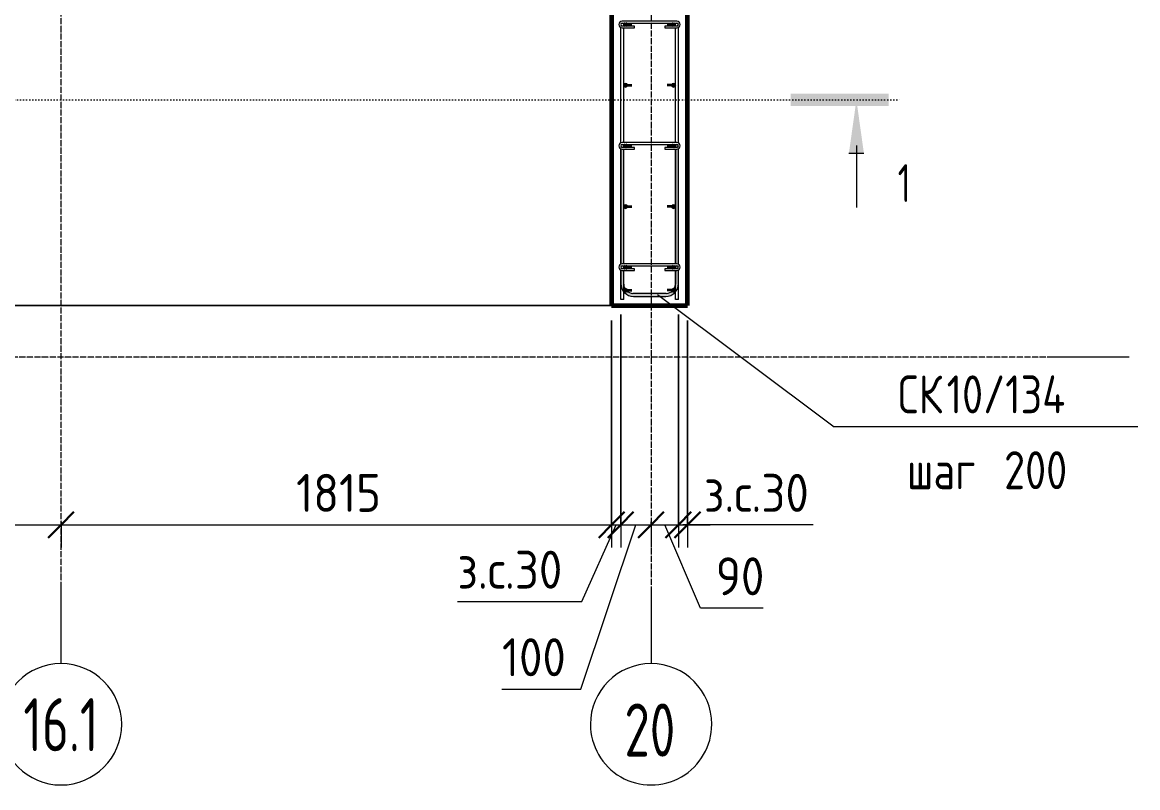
# Model space of a CAD drawing. Header units: millimetres. Extents: x 56549 to 83419, y -3049 to 32998.
# Drawn here: x 79682 to 83359, y 26061 to 28583 of the extents above; entities that cross this region are included whole.
import ezdxf

# ---------------------------------------------------------------- set-up
doc = ezdxf.new("R2010")
doc.units = ezdxf.units.MM
doc.linetypes.add('02 Штрихпунктирная _20 мм_', pattern=[25, 20, -2.5, 0, -2.5])
doc.linetypes.add('04 Пунктир 10мм', pattern=[10, 0, -10])
for name, color, linetype, lineweight in [('AA_Dim', 7, 'Continuous', 9), ('AA_Dim-50', 7, 'Continuous', 9), ('AA_Linii', 7, 'Continuous', 9), ('AA_Oformlenie', 7, 'Continuous', 9), ('AA_Razrez', 7, 'Continuous', 9), ('AA_Vinoska', 7, 'Continuous', 9), ('AF_Stena_Опалубка', 253, 'Continuous', 20), ('KR_Armatura', 7, 'Continuous', 20), ('KR_Armatura_Tonkie', 7, 'Continuous', 20), ('KR_Fundament', 7, 'Continuous', 20), ('Оси', 7, 'Continuous', 9)]:
    doc.layers.add(name, color=color, linetype=linetype, lineweight=lineweight)
doc.styles.add('GOST Common_1', font='GOST_Common.ttf', dxfattribs={"width": 0.85, "height": 125})
doc.styles.add('ISOCPEUR', font='isocpeur.TTF', dxfattribs={"width": 0.7, "height": 175})
doc.styles.add('ISOCPEUR_1', font='isocpeur.TTF', dxfattribs={"width": 0.7, "height": 125})
doc.styles.add('ISOCPEUR_2', font='isocpeur.TTF', dxfattribs={"width": 0.9, "height": 125})
doc.dimstyles.new('00_Точн_3_знака__прозр_', dxfattribs={"dimscale": 304.8, "dimtxt": 125.344371, "dimasz": 0.278871, "dimexe": 0.246063, "dimexo": 0.164042, "dimgap": 0.016404, "dimtad": 1, "dimdec": 3, "dimrnd": 0.001, "dimdsep": 46, "dimtxsty": 'ISOCPEUR_2', "dimblk1": 'OBLIQUE', "dimblk2": 'OBLIQUE', "dimsah": 1, "dimcen": 0.09, "dimdle": 0.246063, "dimazin": 0, "dimtfac": 1, "dimtdec": 4, "dimtix": 1, "dimtmove": 0, "dimatfit": 3, "dimfxl": 1, "dimtvp": 1, "dimtolj": 1, "dimtzin": 0, "dimlwd": 18, "dimlwe": 18, "dimarcsym": 2})
doc.dimstyles.new('00_Точн_3_знака__прозр__1', dxfattribs={"dimscale": 304.8, "dimtxt": 125.344371, "dimasz": 0.278871, "dimexe": 0.246063, "dimexo": 0.164042, "dimgap": 0.016404, "dimtad": 1, "dimdec": 3, "dimrnd": 0.001, "dimdsep": 46, "dimtxsty": 'ISOCPEUR_2', "dimblk1": 'OBLIQUE', "dimblk2": 'OBLIQUE', "dimsah": 1, "dimcen": 0.09, "dimdle": 0.246063, "dimazin": 0, "dimtfac": 1, "dimtdec": 4, "dimtix": 1, "dimtmove": 1, "dimatfit": 3, "dimfxl": 1, "dimtvp": 1, "dimtolj": 1, "dimtzin": 0, "dimlwd": 18, "dimlwe": 18, "dimarcsym": 2})

# ---------------------------------------------------------------- blocks, each defined once
blk = doc.blocks.new('351_Ряд стержней П переменный шаг _НесАрм_РабПлоск_ - Тип 1-3766031-Схема армирования вертикальных конструкций входной группы в осях 18-20_Н-А_1')
at = {"layer": 'KR_Armatura_Tonkie'}
for points in [[(-6, 932), (-3, 932.8), (-1, 935), (-0.2, 936.4), (0, 938), (-0.8, 941), (-1.8, 942.2), (-4.4, 943.8), (-7.6, 943.8), (-10.2, 942.2), (-11.8, 939.6), (-11.8, 937.2), (-11.2, 935), (-9, 932.8), (-7.6, 932.4)], [(152, 932), (154.6, 932.8), (156.2, 933.8), (157.8, 936.4), (157.8, 939.6), (156.2, 942.2), (153.6, 943.8), (150.4, 943.8), (149, 943.2), (146.8, 941), (146.2, 939.6), (146.2, 936.4), (146.8, 935), (149, 932.8), (150.4, 932.2)], [(-2.7, 733), (-1, 735), (-0.2, 736.4), (0, 738), (-0.8, 741), (-3.1, 743), (-9.3, 743), (-11, 741), (-11.8, 739.6), (-11.8, 737.2), (-11.2, 735), (-9.2, 733), (-3.7, 733)], [(154.4, 733), (154.9, 733), (156.2, 733.8), (157.8, 736.4), (157.8, 739.6), (156.1, 742.3), (154.6, 743), (148.8, 743), (146.8, 741), (146.2, 739.6), (146.2, 736.4), (146.8, 735), (148.9, 733), (153.4, 733)], [(-6, 532), (-3, 532.8), (-1, 535), (-0.2, 536.4), (0, 538), (-0.8, 541), (-1.8, 542.2), (-4.4, 543.8), (-7.6, 543.8), (-10.2, 542.2), (-11.8, 539.6), (-11.8, 537.2), (-11.2, 535), (-9, 532.8), (-7.6, 532.4)], [(152, 532), (154.6, 532.8), (156.2, 533.8), (157.8, 536.4), (157.8, 539.6), (156.2, 542.2), (153.6, 543.8), (150.4, 543.8), (149, 543.2), (146.8, 541), (146.2, 539.6), (146.2, 536.4), (146.8, 535), (149, 532.8), (150.4, 532.2)], [(-2.7, 333), (-1, 335), (-0.2, 336.4), (0, 338), (-0.8, 341), (-3.1, 343), (-9.3, 343), (-11, 341), (-11.8, 339.6), (-11.8, 337.2), (-11.2, 335), (-9.2, 333), (-3.7, 333)], [(154.4, 333), (154.9, 333), (156.2, 333.8), (157.8, 336.4), (157.8, 339.6), (156.1, 342.3), (154.6, 343), (148.8, 343), (146.8, 341), (146.2, 339.6), (146.2, 336.4), (146.8, 335), (148.9, 333), (153.4, 333)], [(-6, 132), (-3, 132.8), (-1, 135), (-0.2, 136.4), (0, 138), (-0.8, 141), (-1.8, 142.2), (-4.4, 143.8), (-7.6, 143.8), (-10.2, 142.2), (-11.8, 139.6), (-11.8, 137.2), (-11.2, 135), (-9, 132.8), (-7.6, 132.4)], [(152, 132), (154.6, 132.8), (156.2, 133.8), (157.8, 136.4), (157.8, 139.6), (156.2, 142.2), (153.6, 143.8), (150.4, 143.8), (149, 143.2), (146.8, 141), (146.2, 139.6), (146.2, 136.4), (146.8, 135), (149, 132.8), (150.4, 132.2)], [(-2.7, -67), (-1, -65), (-0.2, -63.6), (0, -62), (-0.8, -59), (-3.1, -57), (-9.3, -57), (-11, -59), (-11.8, -60.4), (-11.8, -62.8), (-11.2, -65), (-9.2, -67), (-3.7, -67)], [(154.4, -67), (154.9, -67), (156.2, -66.2), (157.8, -63.6), (157.8, -60.4), (156.1, -57.7), (154.6, -57), (148.8, -57), (146.8, -59), (146.2, -60.4), (146.2, -63.6), (146.8, -65), (148.9, -67), (153.4, -67)], [(-6, -268), (-3, -267.2), (-1, -265), (-0.2, -263.6), (0, -262), (-0.8, -259), (-1.8, -257.8), (-4.4, -256.2), (-7.6, -256.2), (-10.2, -257.8), (-11.8, -260.4), (-11.8, -262.8), (-11.2, -265), (-9, -267.2), (-7.6, -267.6)], [(152, -268), (154.6, -267.2), (156.2, -266.2), (157.8, -263.6), (157.8, -260.4), (156.2, -257.8), (153.6, -256.2), (150.4, -256.2), (149, -256.8), (146.8, -259), (146.2, -260.4), (146.2, -263.6), (146.8, -265), (149, -267.2), (150.4, -267.8)], [(-2.7, -467), (-1, -465), (-0.2, -463.6), (0, -462), (-0.8, -459), (-3.1, -457), (-9.3, -457), (-11, -459), (-11.8, -460.4), (-11.8, -462.8), (-11.2, -465), (-9.2, -467), (-3.7, -467)], [(154.4, -467), (154.9, -467), (156.2, -466.2), (157.8, -463.6), (157.8, -460.4), (156.1, -457.7), (154.6, -457), (148.8, -457), (146.8, -459), (146.2, -460.4), (146.2, -463.6), (146.8, -465), (148.9, -467), (153.4, -467)], [(-6, -668), (-3, -667.2), (-1, -665), (-0.2, -663.6), (0, -662), (-0.8, -659), (-1.8, -657.8), (-4.4, -656.2), (-7.6, -656.2), (-10.2, -657.8), (-11.8, -660.4), (-11.8, -662.8), (-11.2, -665), (-9, -667.2), (-7.6, -667.6)], [(152, -668), (154.6, -667.2), (156.2, -666.2), (157.8, -663.6), (157.6, -660), (156.1, -657.7), (153.6, -656.2), (150.4, -656.2), (149, -656.8), (146.8, -659), (146.2, -660.4), (146.2, -663.6), (146.8, -665), (149, -667.2), (150.4, -667.8)], [(-2.7, -867), (-1, -865), (-0.2, -863.6), (0, -862), (-0.8, -859), (-3.1, -857), (-9.3, -857), (-11, -859), (-11.8, -860.4), (-11.8, -862.8), (-11.2, -865), (-9.2, -867), (-3.7, -867)], [(154.4, -867), (154.9, -867), (156.2, -866.2), (157.8, -863.6), (157.8, -860.4), (156.1, -857.7), (154.6, -857), (148.8, -857), (146.8, -859), (146.2, -860.4), (146.2, -863.6), (146.8, -865), (148.9, -867), (153.4, -867)], [(-6, -944), (-3, -943.2), (-1, -941), (-0.2, -939.6), (0, -938), (-0.8, -935), (-1.8, -933.8), (-4.4, -932.2), (-7.6, -932.2), (-10.2, -933.8), (-11.8, -936.4), (-11.8, -938.8), (-11.2, -941), (-9, -943.2), (-7.6, -943.6)], [(152, -944), (154.6, -943.2), (156.2, -942.2), (157.8, -939.6), (157.8, -936.4), (156.1, -933.7), (153.6, -932.2), (150.4, -932.2), (149, -932.8), (146.8, -935), (146.2, -936.4), (146.2, -939.6), (146.8, -941), (149, -943.2), (150.4, -943.8)]]:
    blk.add_hatch(color=256, dxfattribs=at).paths.add_polyline_path(points)
at = {"layer": 'KR_Armatura'}
for centre in [(-6, 938), (152, 938), (-6, 538), (152, 538), (-6, 138), (152, 138), (-6, -262), (152, -262), (-6, -662), (152, -662), (-6, -938), (152, -938)]:
    blk.add_circle(centre, 6, dxfattribs=at)
for centre, start, end in [((-6, 738), 105, 255), ((-6, 738), 285, 75), ((152, 738), 105, 255), ((152, 738), 285, 75), ((-6, 338), 105, 255), ((-6, 338), 285, 75), ((152, 338), 105, 255), ((152, 338), 285, 75), ((-6, -62), 105, 255), ((-6, -62), 285, 75), ((152, -62), 105, 255), ((152, -62), 285, 75), ((-6, -462), 105, 255), ((-6, -462), 285, 75), ((152, -462), 105, 255), ((152, -462), 285, 75), ((-6, -862), 105, 255), ((-6, -862), 285, 75), ((152, -862), 105, 255), ((152, -862), 285, 75)]:
    blk.add_arc(centre, 6, start, end, dxfattribs=at)
at = {"layer": 'KR_Armatura_Tonkie', "lineweight": 35}
for p, q in [((0, 938), (15, 938)), ((146, 938), (131, 938)), ((0, 738), (15, 738)), ((146, 738), (131, 738)), ((0, 538), (15, 538)), ((146, 538), (131, 538)), ((0, 338), (15, 338)), ((146, 338), (131, 338)), ((0, 138), (15, 138)), ((146, 138), (131, 138)), ((0, -62), (15, -62)), ((146, -62), (131, -62)), ((0, -262), (15, -262)), ((146, -262), (131, -262)), ((0, -462), (15, -462)), ((146, -462), (131, -462)), ((0, -662), (15, -662)), ((146, -662), (131, -662)), ((0, -862), (15, -862)), ((146, -862), (131, -862)), ((0, -938), (15, -938)), ((146, -938), (131, -938))]:
    blk.add_line(p, q, dxfattribs=at)
at = {"layer": 'KR_Armatura_Tonkie'}
for centre, start, end in [((-6, 938), 360, 180), ((-6, 938), 180, 0), ((152, 938), 0, 180), ((152, 938), 180, 360), ((-6, 738), 123.0857, 180), ((-6, 738), 180, 236.9143), ((-6, 738), 360, 56.9143), ((-6, 738), 303.0857, 0), ((152, 738), 123.0857, 180), ((152, 738), 180, 236.9143), ((152, 738), 0, 56.9143), ((152, 738), 303.0857, 360), ((-6, 538), 360, 180), ((-6, 538), 180, 0), ((152, 538), 0, 180), ((152, 538), 180, 360), ((-6, 338), 123.0857, 180), ((-6, 338), 180, 236.9143), ((-6, 338), 360, 56.9143), ((-6, 338), 303.0857, 0), ((152, 338), 123.0857, 180), ((152, 338), 180, 236.9143), ((152, 338), 0, 56.9143), ((152, 338), 303.0857, 360), ((-6, 138), 360, 180), ((-6, 138), 180, 360), ((152, 138), 360, 180), ((152, 138), 180, 360), ((-6, -62), 123.0857, 180), ((-6, -62), 180, 236.9143), ((-6, -62), 360, 56.9143), ((-6, -62), 303.0857, 360), ((152, -62), 123.0857, 180), ((152, -62), 180, 236.9143), ((152, -62), 360, 56.9143), ((152, -62), 303.0857, 360), ((-6, -262), 360, 180), ((152, -262), 0, 180), ((-6, -262), 180, 0), ((152, -262), 180, 360), ((-6, -462), 123.0857, 180), ((-6, -462), 180, 236.9143), ((-6, -462), 360, 56.9143), ((-6, -462), 303.0857, 0), ((152, -462), 123.0857, 180), ((152, -462), 180, 236.9143), ((152, -462), 360, 56.9143), ((152, -462), 303.0857, 360), ((-6, -662), 360, 180), ((152, -662), 0, 180), ((-6, -662), 180, 0), ((152, -662), 180, 360), ((-6, -862), 123.0857, 180), ((-6, -862), 180, 236.9143), ((-6, -862), 360, 56.9143), ((-6, -862), 303.0857, 0), ((152, -862), 123.0857, 180), ((152, -862), 180, 236.9143), ((152, -862), 0, 56.9143), ((152, -862), 303.0857, 360), ((-6, -938), 360, 180), ((-6, -938), 180, 0), ((152, -938), 0, 180), ((152, -938), 180, 360)]:
    blk.add_arc(centre, 6, start, end, dxfattribs=at)
blk = doc.blocks.new('079_Шпилька _ЭлУзла_ - d6 А240-3740167-Схема армирования вертикальных конструкций входной группы в осях 18-20_Н-А_1')
at = {"layer": 'AA_Oformlenie'}
for p, q in [((40, 11), (0, 11)), ((0, 5), (40, 5)), ((40, 5), (40, 11)), ((180, 11), (140, 11)), ((140, 11), (140, 5)), ((140, 5), (180, 5)), ((180, -5), (0, -5)), ((0, -11), (180, -11))]:
    blk.add_line(p, q, dxfattribs=at)
for centre, radius, start, end in [((0, 0), 11, 90, 270), ((0, 0), 5, 90, 270), ((180, 0), 11, 270, 90), ((180, 0), 5, 270, 90)]:
    blk.add_arc(centre, radius, start, end, dxfattribs=at)
blk = doc.blocks.new('079_Шпилька _ЭлУзла_ - d6 А240-V14-Схема армирования вертикальных конструкций входной группы в осях 18-20_Н-А_1')
at = {"layer": 'AA_Oformlenie'}
for p, q in [((40, 11), (0, 11)), ((0, 5), (40, 5)), ((40, 5), (40, 11)), ((180, 11), (140, 11)), ((140, 11), (140, 5)), ((140, 5), (180, 5)), ((180, -5), (0, -5)), ((0, -11), (180, -11))]:
    blk.add_line(p, q, dxfattribs=at)
for centre, radius, start, end in [((0, 0), 11, 90, 270), ((0, 0), 5, 90, 270), ((180, 0), 11, 270, 90), ((180, 0), 5, 270, 90)]:
    blk.add_arc(centre, radius, start, end, dxfattribs=at)
blk = doc.blocks.new('Ось сетки - d_4мм-2765513-Схема армирования вертикальных конструкций входной группы в осях 18-20_Н-А_1')
at = {"layer": 'Оси'}
for start, end in [(360, 180), (360, 180), (180, 360), (180, 360)]:
    blk.add_arc((0, 0), 4, start, end, dxfattribs=at)
blk = doc.blocks.new('Разрез - Номер узла_ сзади-394133-Схема армирования вертикальных конструкций входной группы в осях 18-20_Н-А_1')
at = {"layer": 'AA_Razrez'}
for points in [[(7.329, 0.404), (7.329, -0.394), (0.873, -0.394), (0.873, 0.404)], [(3.497, -3.533), (2.503, -3.533), (3, 0)]]:
    blk.add_hatch(color=256, dxfattribs=at).paths.add_polyline_path(points)
for p, q in [((2.503, -3.533), (3.497, -3.533)), ((3, -3), (3, -7.096))]:
    blk.add_line(p, q, dxfattribs=at)
blk = doc.blocks.new('010_Текст с выноской - Текст 2 строки-3757626-Схема армирования вертикальных конструкций входной группы в осях 18-20_Н-А_1')
at = {"layer": 'AA_Vinoska'}
blk.add_line((-10, 0), (10, 0), dxfattribs=at)
blk = doc.blocks.new('DIMBLOCK72-Схема армирования вертикальных конструкций входной группы в осях 18-20_Н-А_1')
at = {"layer": 'AA_Dim-50', "lineweight": 18}
for p, q in [((78324.8, 27600), (78324.8, 26851.9)), ((78324.8, 26926.9), (78324.8, 27600)), ((78324.8, 26926.9), (79809.8, 26926.9)), ((79809.8, 26937), (79809.8, 26851.9)), ((79809.8, 26926.9), (79809.8, 26937))]:
    blk.add_line(p, q, dxfattribs=at)
at = {"layer": 'AA_Dim-50', "lineweight": 30}
for p, q in [((78324.8, 26926.9), (78367.3, 26969.4)), ((79809.8, 26926.9), (79852.3, 26969.4)), ((78324.8, 26926.9), (78282.3, 26884.4)), ((79809.8, 26926.9), (79767.3, 26884.4))]:
    blk.add_line(p, q, dxfattribs=at)
at = {"layer": 'AA_Dim-50', "color": 0, "lineweight": 18, "insert": (78918.3, 27094.7), "char_height": 125, "width": 357.586, "attachment_point": 1, "line_spacing_factor": 1.135194, "style": 'ISOCPEUR_2'}
blk.add_mtext('1485', dxfattribs=at)
blk = doc.blocks.new('_Oblique')
at = {"color": 0, "linetype": 'ByBlock', "lineweight": -2}
blk.add_line((-0.5, -0.5), (0.5, 0.5), dxfattribs=at)
blk = doc.blocks.new('DIMBLOCK73-Схема армирования вертикальных конструкций входной группы в осях 18-20_Н-А_1')
at = {"layer": 'AA_Dim-50', "lineweight": 18}
for p, q in [((81624.8, 27600), (81624.8, 26851.9)), ((81624.8, 26926.9), (81624.8, 27600)), ((79809.8, 26937), (79809.8, 26851.9)), ((79809.8, 26926.9), (79809.8, 26937)), ((79809.8, 26926.9), (81624.8, 26926.9))]:
    blk.add_line(p, q, dxfattribs=at)
at = {"layer": 'AA_Dim-50', "lineweight": 30}
for p, q in [((79809.8, 26926.9), (79852.3, 26969.4)), ((81624.8, 26926.9), (81667.3, 26969.4)), ((79809.8, 26926.9), (79767.3, 26884.4)), ((81624.8, 26926.9), (81582.3, 26884.4))]:
    blk.add_line(p, q, dxfattribs=at)
at = {"layer": 'AA_Dim-50', "color": 0, "lineweight": 18, "insert": (80584.9, 27094.7), "char_height": 125, "width": 317.854, "attachment_point": 1, "line_spacing_factor": 1.135194, "style": 'ISOCPEUR_2'}
blk.add_mtext('1815', dxfattribs=at)
blk = doc.blocks.new('DIMBLOCK74-Схема армирования вертикальных конструкций входной группы в осях 18-20_Н-А_1')
at = {"layer": 'AA_Dim-50', "lineweight": 18}
for p, q in [((81654.8, 27620), (81654.8, 26851.9)), ((81654.8, 26926.9), (81654.8, 27620)), ((81624.8, 27600), (81624.8, 26851.9)), ((81624.8, 26926.9), (81624.8, 27600)), ((81526, 26673.8), (81639.8, 26926.9)), ((81624.8, 26926.9), (81654.8, 26926.9)), ((81116.5, 26673.8), (81526, 26673.8))]:
    blk.add_line(p, q, dxfattribs=at)
at = {"layer": 'AA_Dim-50', "lineweight": 30}
for p, q in [((81624.8, 26926.9), (81667.3, 26969.4)), ((81654.8, 26926.9), (81697.3, 26969.4)), ((81624.8, 26926.9), (81582.3, 26884.4)), ((81654.8, 26926.9), (81612.3, 26884.4))]:
    blk.add_line(p, q, dxfattribs=at)
at = {"layer": 'AA_Dim-50', "color": 0, "lineweight": 18, "insert": (81116.5, 26841.6), "char_height": 125, "width": 431.374, "attachment_point": 1, "line_spacing_factor": 1.135194, "style": 'ISOCPEUR_2'}
blk.add_mtext('з.с.30', dxfattribs=at)
blk = doc.blocks.new('DIMBLOCK75-Схема армирования вертикальных конструкций входной группы в осях 18-20_Н-А_1')
at = {"layer": 'AA_Dim-50', "lineweight": 18}
for p, q in [((81654.8, 27620), (81654.8, 26851.9)), ((81654.8, 26926.9), (81654.8, 27620)), ((81523.7, 26385.2), (81704.8, 26926.9)), ((81654.8, 26926.9), (81754.8, 26926.9)), ((81754.8, 26937), (81754.8, 26851.9)), ((81754.8, 26926.9), (81754.8, 26937)), ((81263.2, 26385.2), (81523.7, 26385.2))]:
    blk.add_line(p, q, dxfattribs=at)
at = {"layer": 'AA_Dim-50', "lineweight": 30}
for p, q in [((81654.8, 26926.9), (81697.3, 26969.4)), ((81754.8, 26926.9), (81797.3, 26969.4)), ((81654.8, 26926.9), (81612.3, 26884.4)), ((81754.8, 26926.9), (81712.3, 26884.4))]:
    blk.add_line(p, q, dxfattribs=at)
at = {"layer": 'AA_Dim-50', "color": 0, "lineweight": 18, "insert": (81263.2, 26553), "char_height": 125, "width": 252.581, "attachment_point": 1, "line_spacing_factor": 1.135194, "style": 'ISOCPEUR_2'}
blk.add_mtext('100', dxfattribs=at)
blk = doc.blocks.new('DIMBLOCK76-Схема армирования вертикальных конструкций входной группы в осях 18-20_Н-А_1')
at = {"layer": 'AA_Dim-50', "lineweight": 18}
for p, q in [((81844.8, 27620), (81844.8, 26851.9)), ((81844.8, 26926.9), (81844.8, 27620)), ((81754.8, 26937), (81754.8, 26851.9)), ((81754.8, 26926.9), (81754.8, 26937)), ((81754.8, 26926.9), (81844.8, 26926.9)), ((81918.1, 26651.9), (81799.8, 26926.9)), ((82124.2, 26651.9), (81918.1, 26651.9))]:
    blk.add_line(p, q, dxfattribs=at)
at = {"layer": 'AA_Dim-50', "lineweight": 30}
for p, q in [((81754.8, 26926.9), (81797.3, 26969.4)), ((81844.8, 26926.9), (81887.3, 26969.4)), ((81754.8, 26926.9), (81712.3, 26884.4)), ((81844.8, 26926.9), (81802.3, 26884.4))]:
    blk.add_line(p, q, dxfattribs=at)
at = {"layer": 'AA_Dim-50', "color": 0, "lineweight": 18, "insert": (81968.1, 26819.8), "char_height": 125, "width": 187.307, "attachment_point": 1, "line_spacing_factor": 1.135194, "style": 'ISOCPEUR_2'}
blk.add_mtext('90', dxfattribs=at)
blk = doc.blocks.new('DIMBLOCK77-Схема армирования вертикальных конструкций входной группы в осях 18-20_Н-А_1')
at = {"layer": 'AA_Dim-50', "lineweight": 18}
for p, q in [((81844.8, 27620), (81844.8, 26851.9)), ((81844.8, 26926.9), (81844.8, 27620)), ((81874.8, 27600), (81874.8, 26851.9)), ((81874.8, 26926.9), (81874.8, 27600)), ((81844.8, 26926.9), (81949.8, 26926.9)), ((81879.1, 26926.9), (81859.8, 26926.9)), ((82288.6, 26926.9), (81879.1, 26926.9))]:
    blk.add_line(p, q, dxfattribs=at)
at = {"layer": 'AA_Dim-50', "lineweight": 30}
for p, q in [((81844.8, 26926.9), (81887.3, 26969.4)), ((81874.8, 26926.9), (81917.3, 26969.4)), ((81844.8, 26926.9), (81802.3, 26884.4)), ((81874.8, 26926.9), (81832.3, 26884.4))]:
    blk.add_line(p, q, dxfattribs=at)
at = {"layer": 'AA_Dim-50', "color": 0, "lineweight": 18, "insert": (81929.1, 27094.7), "char_height": 125, "width": 431.374, "attachment_point": 1, "line_spacing_factor": 1.135194, "style": 'ISOCPEUR_2'}
blk.add_mtext('з.с.30', dxfattribs=at)

msp = doc.modelspace()

# ---------------------------------------------------------------- hatches: boundary and pattern name
at = {"layer": 'AA_Oformlenie'}
h = msp.add_hatch(color=250, dxfattribs=at)
h.paths.add_polyline_path([(81696.642, 27680), (81804.8383, 27680.2083), (81814.0183, 27681.4169), (81824.0472, 27685.571), (81833.0809, 27692.7288), (81839.5829, 27701.5529), (81843.6077, 27712.2354), (81844.8383, 27721.5822), (81844.8383, 27766.2666), (81841.1324, 27765.1704), (81839.8383, 27765), (81834.8383, 27765), (81834.8383, 27720), (81833.816, 27712.2354), (81831.0024, 27705.4427), (81833.816, 27703.2846), (81834.6338, 27701.5529), (81834.6338, 27698.4471), (81832.9251, 27695.6674), (81828.9844, 27694.0192), (81827.2854, 27694.2044), (81824.8848, 27695.7574), (81823.6421, 27696.938), (81819.8383, 27694.0192), (81812.6028, 27691.0222), (81803.2561, 27690), (81694.6476, 27690.0251), (81685.8224, 27691.5405), (81679.8383, 27694.0192), (81675.7983, 27697), (81675.0809, 27695.7574), (81673.6251, 27694.7467), (81670.7665, 27694.0192), (81667.0823, 27695.5598), (81665.6421, 27697), (81664.957, 27700.9018), (81665.6421, 27702.5911), (81667.5826, 27705), (81668.4433, 27706), (81665.8605, 27712.2354), (81664.8383, 27721.8037), (81664.8383, 27765), (81656.9913, 27765.3748), (81654.8383, 27766.2666), (81655.0757, 27720), (81656.6908, 27709.9505), (81660.4389, 27700.9018), (81668.8575, 27690.8818), (81675.7401, 27685.6006), (81687.0737, 27681.2597), (81694.8383, 27680.2375)])
h.paths.add_polyline_path([(81839.8383, 27771), (81842.4523, 27771.7574), (81844.1684, 27773.5), (81844.8383, 27776), (81843.9021, 27778.847), (81842.3383, 27780.3301), (81839.8383, 27781), (81834.8383, 27780.8296), (81834.8383, 27771)])
h.paths.add_polyline_path([(81661.2594, 27771), (81664.8383, 27771), (81664.8383, 27781), (81658.5442, 27780.8296), (81656.0923, 27779.2612), (81655.0086, 27777.2941), (81655.0086, 27774.7059), (81656.3027, 27772.4645), (81658.5442, 27771.1704), (81659.8383, 27771)])
h.paths.add_polyline_path([(81844.8383, 27785.7334), (81844.8383, 28166.2666), (81841.1324, 28165.1704), (81839.8383, 28165), (81834.8383, 28165), (81834.8383, 27787), (81842.6853, 27786.6252), (81843.4261, 27786.3183)])
h.paths.add_polyline_path([(81654.8383, 27785.7334), (81658.5442, 27786.8296), (81659.8383, 27787), (81664.8383, 27787), (81664.5109, 28165), (81656.9913, 28165.3748), (81654.8383, 28166.2666), (81654.8383, 27786.6252)])
h.paths.add_polyline_path([(81835.0346, 28171), (81841.1324, 28171.1704), (81843.3738, 28172.4645), (81844.6679, 28174.7059), (81844.5607, 28177.5529), (81843.3738, 28179.5355), (81842.3383, 28180), (81834.8383, 28180), (81834.8383, 28171)])
h.paths.add_polyline_path([(81659.8383, 28171), (81664.8383, 28171), (81664.8383, 28180), (81656.3027, 28179.5355), (81655.0086, 28177.2941), (81655.0086, 28174.7059), (81656.3027, 28172.4645), (81658.5442, 28171.1704)])

# ---------------------------------------------------------------- linework, layer by layer
at = {"layer": 'AA_Linii'}
for p, q in [((81654.8383, 28166.2666), (81654.8383, 27785.7334)), ((81664.8383, 28180), (81656.908, 28180)), ((81664.8383, 28171), (81664.8383, 28180)), ((81664.8383, 27787), (81664.8383, 28165)), ((81842.7685, 28180), (81834.8383, 28180)), ((81834.8383, 28180), (81834.8383, 28171)), ((81834.8383, 28165), (81834.8383, 27787)), ((81844.8383, 27785.7334), (81844.8383, 28166.2666)), ((81654.8383, 27766.2666), (81654.8383, 27721.8037)), ((81664.8383, 27771), (81664.8383, 27781)), ((81664.8383, 27720), (81664.8383, 27765)), ((81834.8383, 27781), (81834.8383, 27771)), ((81834.8383, 27765), (81834.8383, 27720)), ((81844.8383, 27721.5822), (81844.8383, 27766.2666)), ((81804.8383, 27690), (81694.8383, 27690)), ((81696.642, 27680), (81803.2561, 27680))]:
    msp.add_line(p, q, dxfattribs=at)
for centre, radius, start, end in [((81696.642, 27721.8037), 41.8037, 180, 270), ((81803.2561, 27721.5822), 41.5822, 270, 0), ((81694.8383, 27720), 30, 180, 270), ((81804.8383, 27720), 30, 270, 360)]:
    msp.add_arc(centre, radius, start, end, dxfattribs=at)
at = {"layer": 'AA_Razrez', "linetype": '04 Пунктир 10мм'}
msp.add_line((77252.357, 28327.5026), (82581.5973, 28327.5026), dxfattribs=at)
at = {"layer": 'AA_Vinoska'}
msp.add_line((81776.2269, 27685.7181), (82358.7706, 27250.3814), dxfattribs=at)
at = {"layer": 'AF_Stena_Опалубка', "lineweight": 60}
for p, q in [((81874.8383, 27650), (81874.8383, 31285)), ((81624.8383, 29680), (81624.8383, 27650)), ((81624.8383, 27650), (81874.8383, 27650))]:
    msp.add_line(p, q, dxfattribs=at)
at = {"layer": 'KR_Armatura_Tonkie'}
for p, q in [((81664.8383, 28571), (81664.8383, 28581)), ((81834.8383, 28571), (81834.8383, 28581)), ((81654.8383, 28185.7334), (81654.8383, 28566.2666)), ((81664.8383, 28187), (81664.8383, 28565)), ((81834.8383, 28187), (81834.8383, 28565)), ((81844.8383, 28185.7334), (81844.8383, 28566.2666)), ((81654.8383, 27785.7334), (81654.8383, 28166.2666)), ((81664.8383, 28171), (81664.8383, 28181)), ((81664.8383, 27787), (81664.8383, 28165)), ((81834.8383, 28171), (81834.8383, 28181)), ((81834.8383, 27787), (81834.8383, 28165)), ((81844.8383, 27785.7334), (81844.8383, 28166.2666)), ((81654.8383, 27670), (81654.8383, 27766.2666)), ((81664.8383, 27771), (81664.8383, 27781)), ((81664.8383, 27670), (81664.8383, 27765)), ((81834.8383, 27771), (81834.8383, 27781)), ((81834.8383, 27670), (81834.8383, 27765)), ((81844.8383, 27670), (81844.8383, 27766.2666)), ((81664.8383, 27670), (81654.8383, 27670)), ((81844.8383, 27670), (81834.8383, 27670))]:
    msp.add_line(p, q, dxfattribs=at)
at = {"layer": 'KR_Fundament'}
for p, q in [((81874.8383, 27650.1744), (81874.8383, 31585)), ((81874.8383, 29140), (81874.8383, 27650.1744)), ((81874.8383, 27650), (78074.8383, 27650)), ((78074.8383, 27650), (81874.8383, 27650))]:
    msp.add_line(p, q, dxfattribs=at)
at = {"layer": 'Оси', "linetype": '02 Штрихпунктирная _20 мм_'}
for p, q in [((79809.8383, 26719.4914), (79809.8383, 32246.2062)), ((81754.8383, 32246.2062), (81754.8383, 26719.4914)), ((83080.6791, 27480), (76729.6398, 27480))]:
    msp.add_line(p, q, dxfattribs=at)
at = {"layer": 'Оси'}
for p, q in [((83330.6791, 27480), (83080.6791, 27480)), ((79809.8383, 26469.4914), (79809.8383, 26719.4914)), ((81754.8383, 26719.4914), (81754.8383, 26469.4914))]:
    msp.add_line(p, q, dxfattribs=at)

# ---------------------------------------------------------------- block references
at = {"layer": 'AA_Oformlenie', "rotation": 180}
for name, p in [('079_Шпилька _ЭлУзла_ - d6 А240-V14-Схема армирования вертикальных конструкций входной группы в осях 18-20_Н-А_1', (81839.8383, 28576)), ('079_Шпилька _ЭлУзла_ - d6 А240-3740167-Схема армирования вертикальных конструкций входной группы в осях 18-20_Н-А_1', (81839.8383, 28176)), ('079_Шпилька _ЭлУзла_ - d6 А240-3740167-Схема армирования вертикальных конструкций входной группы в осях 18-20_Н-А_1', (81839.8383, 27776))]:
    msp.add_blockref(name, p, dxfattribs=at)
at = {"layer": 'AA_Razrez', "extrusion": (0, 0, -1), "xscale": 49.99999999999998, "yscale": 49.99999999999998, "zscale": 49.99999999999998}
msp.add_blockref('Разрез - Номер узла_ сзади-394133-Схема армирования вертикальных конструкций входной группы в осях 18-20_Н-А_1', (-82581.5973, 28327.5026), dxfattribs=at)
at = {"layer": 'AA_Vinoska', "xscale": 50, "yscale": 50, "zscale": 50, "rotation": 180}
msp.add_blockref('010_Текст с выноской - Текст 2 строки-3757626-Схема армирования вертикальных конструкций входной группы в осях 18-20_Н-А_1', (82858.7706, 27250.3814), dxfattribs=at)
at = {"layer": 'KR_Armatura_Tonkie'}
msp.add_blockref('351_Ряд стержней П переменный шаг _НесАрм_РабПлоск_ - Тип 1-3766031-Схема армирования вертикальных конструкций входной группы в осях 18-20_Н-А_1', (81676.8383, 28638), dxfattribs=at)
at = {"layer": 'Оси', "xscale": 49.99999999999998, "yscale": 49.99999999999998, "zscale": 49.99999999999998}
msp.add_blockref('Ось сетки - d_4мм-2765513-Схема армирования вертикальных конструкций входной группы в осях 18-20_Н-А_1', (79809.8383, 26269.4914), dxfattribs=at)
at = {"layer": 'Оси', "xscale": 49.99999999999998, "yscale": 49.99999999999998, "zscale": 49.99999999999998, "rotation": 180}
msp.add_blockref('Ось сетки - d_4мм-2765513-Схема армирования вертикальных конструкций входной группы в осях 18-20_Н-А_1', (81754.8383, 26269.4914), dxfattribs=at)

# ---------------------------------------------------------------- texts
at = {"layer": 'AA_Razrez', "insert": (82567.5685, 28115.9055), "char_height": 125, "width": 53.312219, "attachment_point": 1, "style": 'ISOCPEUR_1'}
msp.add_mtext('\\fISOCPEUR|b0|i0|c204|p34|;\\W.7;1', dxfattribs=at)
at = {"layer": 'AA_Vinoska', "char_height": 125, "attachment_point": 1, "style": 'GOST Common_1'}
for s, insert, width in [('СК', (82568.694, 27419.4966), 194.208797), ('10/134', (82728.9323, 27419.4966), 507.668609), (' 200', (82853.838, 27169.4966), 320.274156), ('шаг', (82598.019, 27169.4966), 310.052641)]:
    msp.add_mtext(s, dxfattribs=dict(at, insert=insert, width=width))
at = {"layer": 'Оси', "char_height": 175, "attachment_point": 1, "style": 'ISOCPEUR'}
for s, insert, width in [('16.1', (79685.8729, 26355.7216), 300.231969), ('20', (81666.8786, 26338.0945), 207.637062)]:
    msp.add_mtext(s, dxfattribs=dict(at, insert=insert, width=width))

# ---------------------------------------------------------------- dimensions: what is measured, and where the dimension line sits
at = {"layer": 'AA_Dim', "lineweight": 18}
for base, p1, p2, override, picture, middle in [((79809.8383, 26926.8961), (78324.8383, 27650), (79809.8383, 26987.0002), {"dimpost": '<>', "dimfxl": 1626.282186}, 'DIMBLOCK72-Схема армирования вертикальных конструкций входной группы в осях 18-20_Н-А_1', (79067.3383, 26994.3961)), ((81624.8383, 26926.8961), (79809.8383, 26987.0002), (81624.8383, 27650), {"dimpost": '<>', "dimfxl": 1932.302706}, 'DIMBLOCK73-Схема армирования вертикальных конструкций входной группы в осях 18-20_Н-А_1', (80717.3383, 26994.3961))]:
    dim = msp.add_linear_dim(base=base, p1=p1, p2=p2, dimstyle='00_Точн_3_знака__прозр_', override=override, dxfattribs=at)
    dim.commit()
    dim.dimension.update_dxf_attribs({"geometry": picture, "text_midpoint": middle})
for base, p1, p2, override, picture, middle in [((81654.8383, 26926.8961), (81624.8383, 27650), (81654.8383, 27670), {"dimpost": 'з.с.<>', "dimfxl": 36.055513}, 'DIMBLOCK74-Схема армирования вертикальных конструкций входной группы в осях 18-20_Н-А_1', (81332.22, 26758.2794)), ((81754.8383, 26926.8961), (81654.8383, 27670), (81754.8383, 26987.0002), {"dimpost": '<>', "dimfxl": 690.281639}, 'DIMBLOCK75-Схема армирования вертикальных конструкций входной группы в осях 18-20_Н-А_1', (81389.467, 26469.6937)), ((81844.8383, 26926.8961), (81754.8383, 26987.0002), (81844.8383, 27670), {"dimpost": '<>', "dimfxl": 688.904014}, 'DIMBLOCK76-Схема армирования вертикальных конструкций входной группы в осях 18-20_Н-А_1', (82061.7666, 26736.4169)), ((81874.8383, 26926.8961), (81844.8383, 27670), (81874.8383, 27650), {"dimpost": 'з.с.<>', "dimfxl": 36.055513}, 'DIMBLOCK77-Схема армирования вертикальных конструкций входной группы в осях 18-20_Н-А_1', (82144.7643, 27011.4026))]:
    dim = msp.add_linear_dim(base=base, p1=p1, p2=p2, dimstyle='00_Точн_3_знака__прозр__1', override=override, dxfattribs=at)
    dim.commit()
    dim.dimension.update_dxf_attribs({"geometry": picture, "text_midpoint": middle, "dimtype": 160})

doc.saveas('drawing.dxf')
